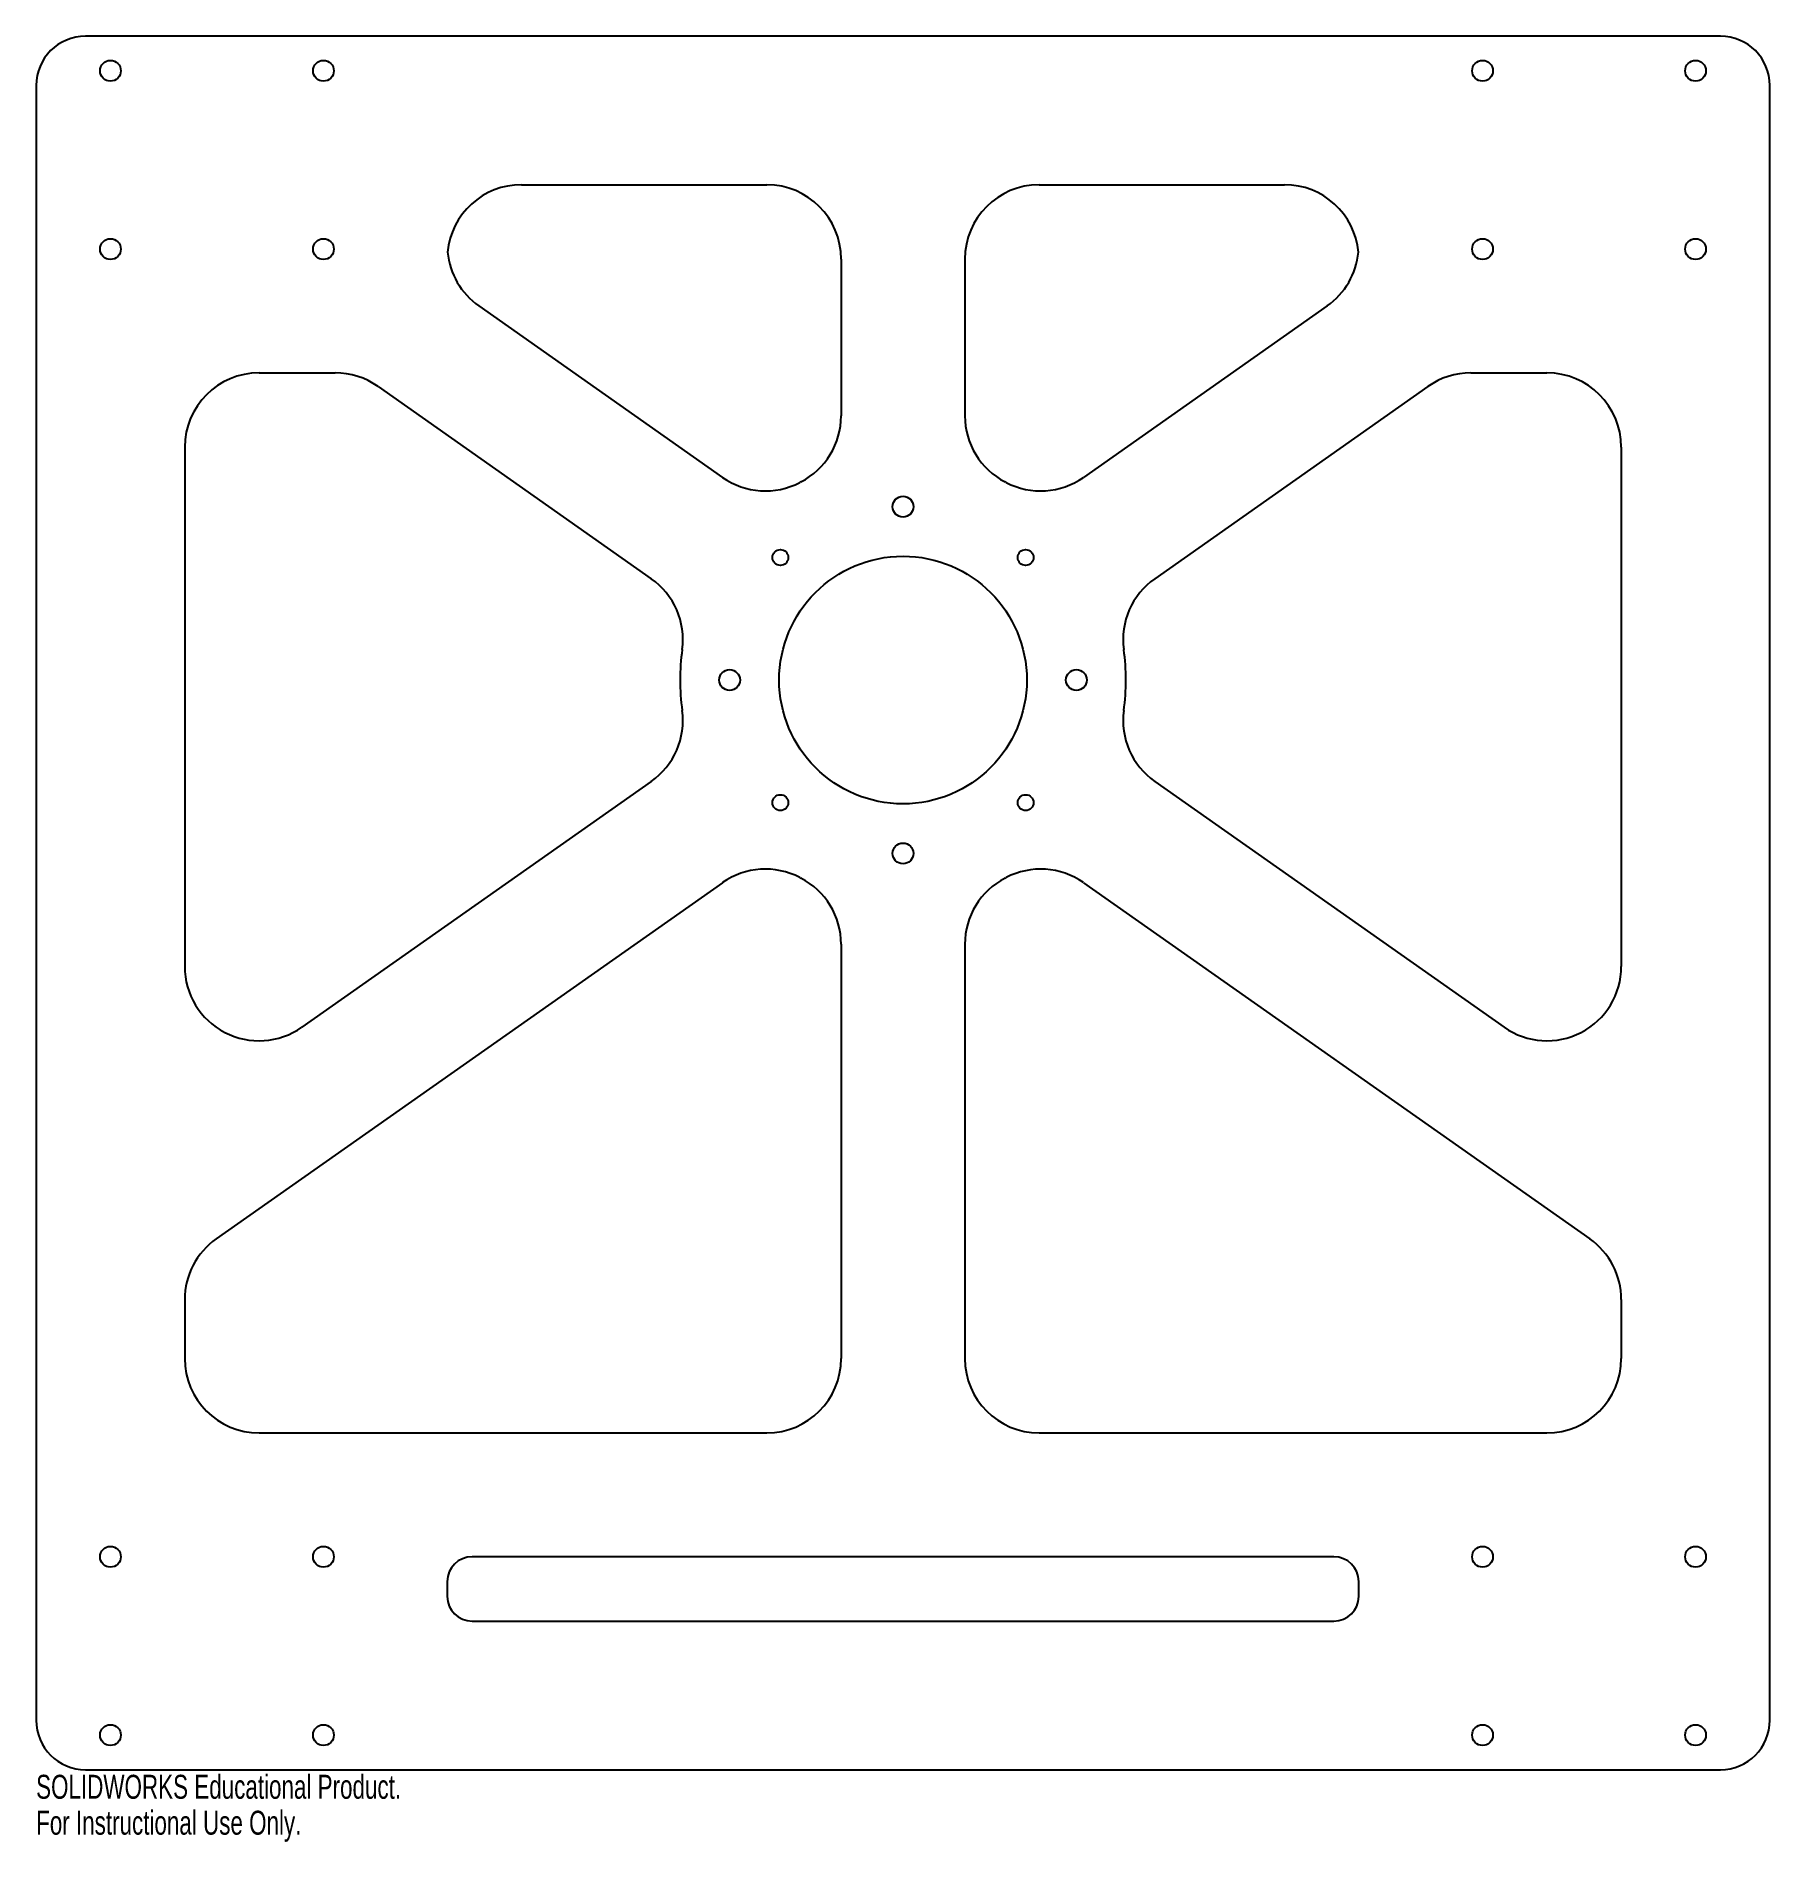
# Model space of a CAD drawing. Header units: millimetres. Extents: x 0 to 350, y -15 to 350.
import ezdxf

# ---------------------------------------------------------------- set-up
doc = ezdxf.new("R2010")
doc.units = ezdxf.units.MM
doc.styles.add('SLDTEXTSTYLE0', font='TXT', dxfattribs={"width": 0.7})

msp = doc.modelspace()

# ---------------------------------------------------------------- linework, layer by layer
at = {"color": 7, "linetype": 'Continuous', "lineweight": 25}
for p, q in [((340, 350), (10, 350)), ((0, 340), (0, 10)), ((350, 10), (350, 340)), ((98, 320), (147.5, 320)), ((202.5, 320), (252, 320)), ((162.5, 305), (162.5, 273.33)), ((187.5, 305), (187.5, 273.33)), ((89.37, 295.52), (138.58, 260.91)), ((260.63, 295.52), (211.42, 260.91)), ((45, 282), (60.39, 282)), ((289.61, 282), (305, 282)), ((69.02, 279.27), (124.19, 240.46)), ((280.98, 279.27), (225.81, 240.46)), ((30, 267), (30, 162.17)), ((320, 267), (320, 162.17)), ((124.19, 199.54), (53.63, 149.91)), ((225.81, 199.54), (296.37, 149.91)), ((138.58, 179.09), (36.37, 107.2)), ((211.42, 179.09), (313.63, 107.2)), ((162.5, 166.67), (162.5, 83)), ((187.5, 166.67), (187.5, 83)), ((30, 94.93), (30, 83)), ((320, 94.93), (320, 83)), ((45, 68), (147.5, 68)), ((202.5, 68), (305, 68)), ((262, 43), (88, 43)), ((83, 38), (83, 35)), ((267, 35), (267, 38)), ((88, 30), (262, 30)), ((10, 0), (340, 0))]:
    msp.add_line(p, q, dxfattribs=at)
for centre, radius in [((15, 343), 2.1), ((58, 343), 2.1), ((292, 343), 2.1), ((335, 343), 2.1), ((15, 307), 2.1), ((58, 307), 2.1), ((292, 307), 2.1), ((335, 307), 2.1), ((175, 255), 2.1), ((150.25, 244.75), 1.6), ((175, 220), 25), ((199.75, 244.75), 1.6), ((140, 220), 2.1), ((210, 220), 2.1), ((150.25, 195.25), 1.6), ((199.75, 195.25), 1.6), ((175, 185), 2.1), ((15, 43), 2.1), ((58, 43), 2.1), ((292, 43), 2.1), ((335, 43), 2.1), ((15, 7), 2.1), ((58, 7), 2.1), ((292, 7), 2.1), ((335, 7), 2.1)]:
    msp.add_circle(centre, radius, dxfattribs=at)
for centre, radius, start, end in [((10, 340), 10, 90, 180), ((340, 340), 10, 0, 90), ((98, 305), 15, 90, 174.6679), ((147.5, 305), 15, 0, 90), ((202.5, 305), 15, 90, 180), ((252, 305), 15, 5.3321, 90), ((98, 307.79), 15, 185.3321, 234.8757), ((252, 307.79), 15, 305.1243, 354.6679), ((45, 267), 15, 90, 180), ((60.39, 267), 15, 54.8757, 90), ((289.61, 267), 15, 90, 125.1243), ((305, 267), 15, 0, 90), ((147.5, 273.33), 15, 297.2796, 0), ((202.5, 273.33), 15, 180, 242.7204), ((147.21, 273.17), 15, 234.8757, 297.5961), ((175, 220), 45, 117.2796, 117.5961), ((175, 220), 45, 62.4039, 62.7204), ((202.79, 273.17), 15, 242.4039, 305.1243), ((115.56, 228.19), 15, 352.1553, 54.8757), ((234.44, 228.19), 15, 125.1243, 187.8447), ((175, 220), 45, 172.1553, 187.8447), ((175, 220), 45, 352.1553, 7.8447), ((115.56, 211.81), 15, 305.1243, 7.8447), ((234.44, 211.81), 15, 172.1553, 234.8757), ((147.21, 166.83), 15, 62.4039, 125.1243), ((175, 220), 45, 242.4039, 242.7204), ((147.5, 166.67), 15, 0, 62.7204), ((202.5, 166.67), 15, 117.2796, 180), ((175, 220), 45, 297.2796, 297.5961), ((202.79, 166.83), 15, 54.8757, 117.5961), ((45, 162.17), 15, 180, 305.1243), ((305, 162.17), 15, 234.8757, 0), ((45, 94.93), 15, 125.1243, 180), ((305, 94.93), 15, 0, 54.8757), ((45, 83), 15, 180, 270), ((147.5, 83), 15, 270, 0), ((202.5, 83), 15, 180, 270), ((305, 83), 15, 270, 0), ((88, 38), 5, 90, 180), ((262, 38), 5, 0, 90), ((88, 35), 5, 180, 270), ((262, 35), 5, 270, 0), ((10, 10), 10, 180, 270), ((340, 10), 10, 270, 0)]:
    msp.add_arc(centre, radius, start, end, dxfattribs=at)

# ---------------------------------------------------------------- texts
at = {"color": 7, "linetype": 'Continuous', "char_height": 4.8336, "attachment_point": 1, "style": 'SLDTEXTSTYLE0'}
for s, insert in [('SOLIDWORKS Educational Product.', (0, -1.02)), ('For Instructional Use Only.', (0, -8.27))]:
    msp.add_mtext(s, dxfattribs=dict(at, insert=insert))

doc.saveas('drawing.dxf')
